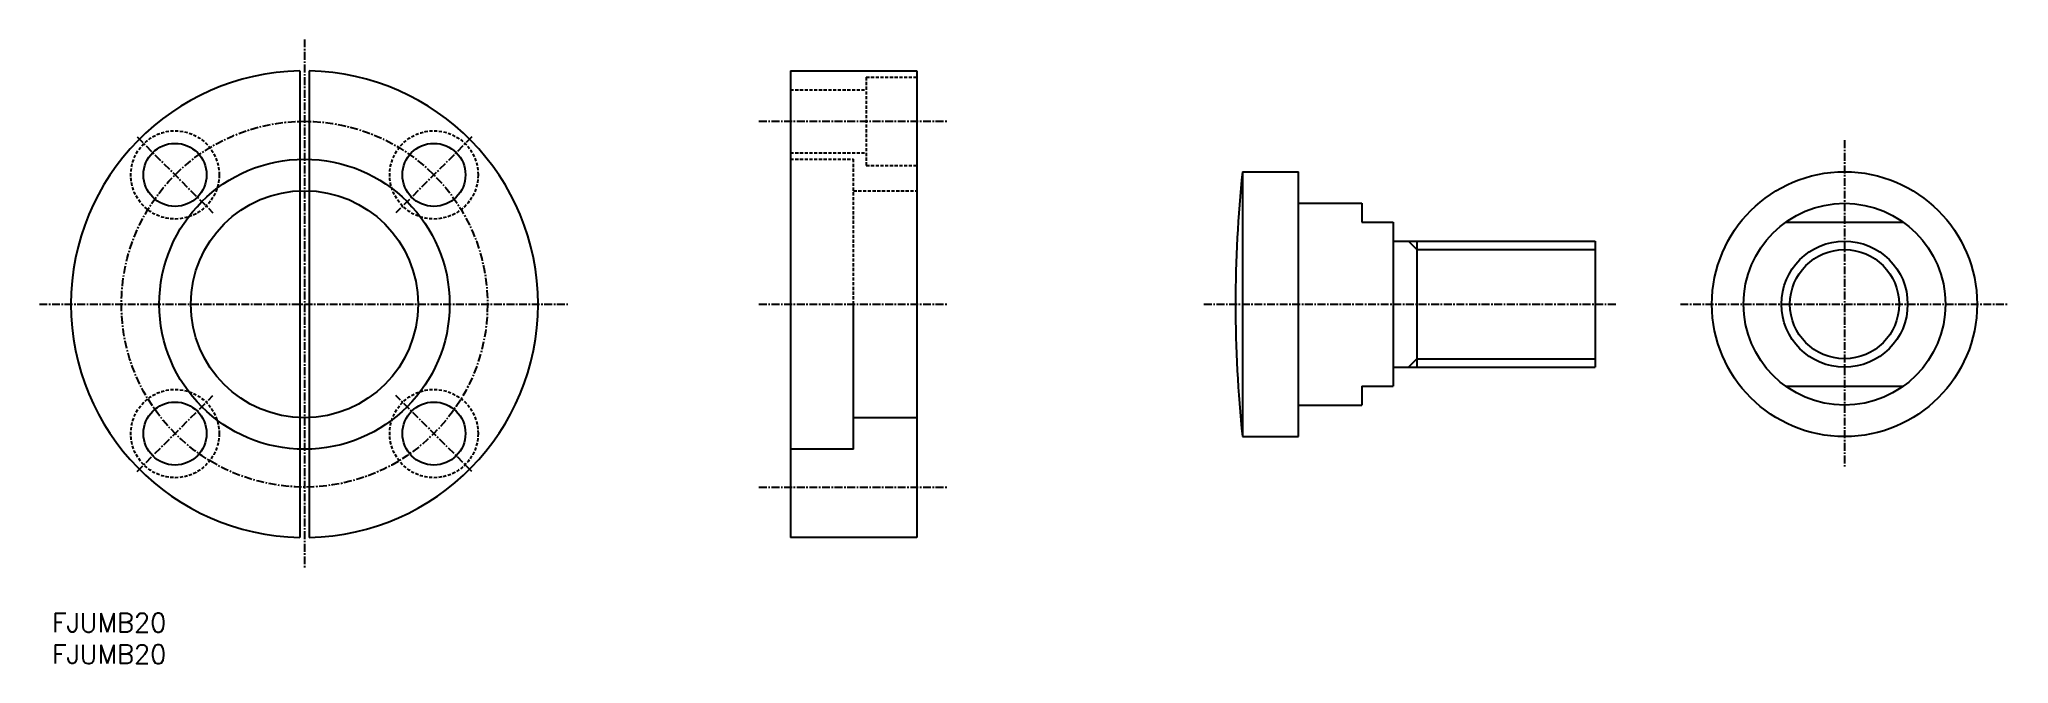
# Model space of a CAD drawing. Extents: x -2 to 310, y 0 to 99.
import ezdxf

# ---------------------------------------------------------------- set-up
doc = ezdxf.new("R2010")
doc.units = 0
doc.linetypes.add('CENTER', pattern=[2, 1.25, -0.25, 0.25, -0.25])
doc.linetypes.add('DASHED', pattern=[0.75, 0.5, -0.25])
doc.layers.get('0').update_dxf_attribs({"linetype": 'CONTINUOUS'})
doc.layers.add('CENTER', color=1, linetype='CENTER')
doc.styles.get("Standard").update_dxf_attribs({"font": 'txt.shx'})

# ---------------------------------------------------------------- blocks, each defined once
blk = doc.blocks.new('*U3')
at = {"color": 7, "linetype": 'CONTINUOUS'}
blk.add_text('FJUMB20', height=3, dxfattribs=at).set_placement((0, 0))
blk = doc.blocks.new('*U4')
at = {"color": 7, "linetype": 'CONTINUOUS'}
blk.add_text('FJUMB20', height=3, dxfattribs=at).set_placement((0, 5))

msp = doc.modelspace()

# ---------------------------------------------------------------- linework, layer by layer
at = {"color": 7, "linetype": 'CONTINUOUS'}
for p, q in [((39.25, 93.99), (39.25, 20.01)), ((40.75, 93.99), (40.75, 20.01)), ((117, 94), (117, 20)), ((117, 94), (137, 94)), ((137, 94), (137, 20)), ((188.61, 78), (197.51, 78)), ((188.61, 78), (188.61, 36)), ((197.51, 36), (197.51, 78)), ((197.51, 73), (207.51, 73)), ((207.51, 73), (207.51, 70)), ((207.51, 70), (212.51, 70)), ((212.51, 70), (212.51, 44)), ((274.67, 70), (293.33, 70)), ((212.51, 67), (244.51, 67)), ((216.26, 67), (216.26, 47)), ((244.51, 67), (244.51, 47)), ((127, 34), (127, 57)), ((212.51, 47), (244.51, 47)), ((207.51, 44), (212.51, 44)), ((207.51, 44), (207.51, 41)), ((274.67, 44), (293.33, 44)), ((197.51, 41), (207.51, 41)), ((197.51, 36), (197.51, 41)), ((137, 39), (127, 39)), ((188.61, 36), (197.51, 36)), ((127, 34), (117, 34)), ((137, 20), (117, 20))]:
    msp.add_line(p, q, dxfattribs=at)
at = {"color": 3, "linetype": 'DASHED'}
for p, q in [((117, 91), (129, 91)), ((129, 93), (137, 93)), ((129, 93), (129, 79)), ((117, 81), (129, 81)), ((117, 80), (127, 80)), ((127, 57), (127, 80)), ((129, 79), (137, 79)), ((127, 75), (137, 75))]:
    msp.add_line(p, q, dxfattribs=at)
at = {"color": 3, "linetype": 'CONTINUOUS'}
for p, q in [((216.26, 65.65), (214.9, 67)), ((216.26, 65.65), (244.51, 65.65)), ((216.26, 48.35), (214.9, 47)), ((216.26, 48.35), (244.51, 48.35))]:
    msp.add_line(p, q, dxfattribs=at)
at = {"color": 3, "linetype": 'DASHED'}
for centre in [(19.49, 77.51), (60.51, 77.51), (19.49, 36.49), (60.51, 36.49)]:
    msp.add_circle(centre, 7, dxfattribs=at)
at = {"color": 7, "linetype": 'CONTINUOUS'}
for centre, radius in [((19.49, 77.51), 5), ((60.51, 77.51), 5), ((40, 57), 23), ((284, 57), 21), ((40, 57), 18), ((284, 57), 16), ((284, 57), 8.65), ((19.49, 36.49), 5), ((60.51, 36.49), 5)]:
    msp.add_circle(centre, radius, dxfattribs=at)
at = {"color": 3, "linetype": 'CONTINUOUS'}
msp.add_circle((284, 57), 10, dxfattribs=at)
at = {"color": 7, "linetype": 'CONTINUOUS'}
for centre, radius, start, end in [((40, 57), 37, 91.1615, 268.8385), ((40, 57), 37, 271.1615, 88.8385), ((387.51, 57), 200, 173.9728, 186.0272)]:
    msp.add_arc(centre, radius, start, end, dxfattribs=at)
at = {"layer": 'CENTER', "color": 1, "linetype": 'CENTER'}
for p, q in [((40, 99), (40, 15)), ((112, 86), (142, 86)), ((13.48, 83.52), (25.5, 71.5)), ((66.52, 83.52), (54.5, 71.5)), ((284, 83), (284, 31)), ((-2, 57), (82, 57)), ((112, 57), (142, 57)), ((182.51, 57), (247.96, 57)), ((258, 57), (310, 57)), ((13.48, 30.48), (25.5, 42.5)), ((66.52, 30.48), (54.5, 42.5)), ((112, 28), (142, 28))]:
    msp.add_line(p, q, dxfattribs=at)
msp.add_circle((40, 57), 29, dxfattribs=at)

# ---------------------------------------------------------------- block references
at = {"color": 7, "linetype": 'CONTINUOUS'}
for name in ['*U4', '*U3']:
    msp.add_blockref(name, (0, 0), dxfattribs=at)

doc.saveas('drawing.dxf')
